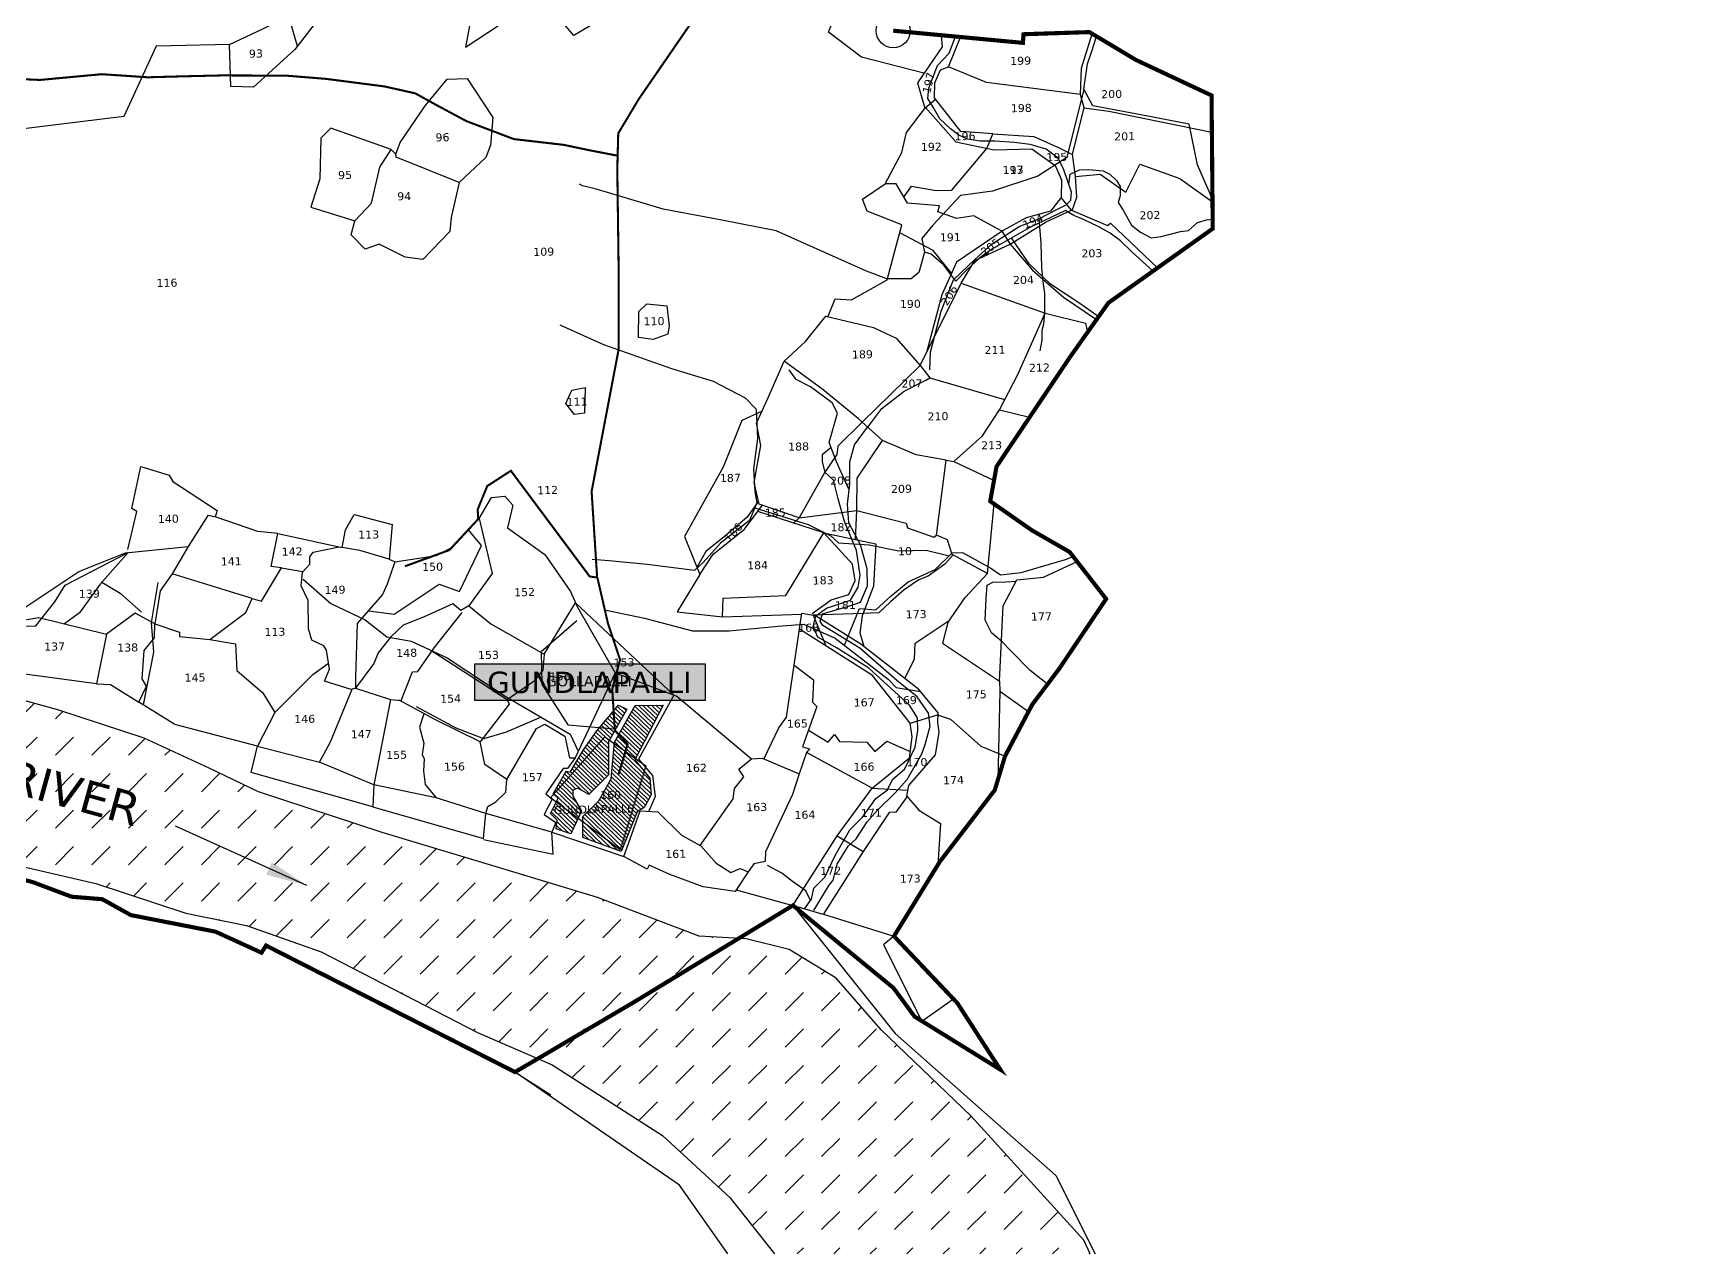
# Model space of a CAD drawing. Header units: inches. Extents: x 376334 to 382331, y 1846108 to 1851516.
# Drawn here: x 378336 to 382331, y 1846108 to 1849067 of the extents above; entities that cross this region are included whole.
import ezdxf

# ---------------------------------------------------------------- set-up
doc = ezdxf.new("R2010")
doc.units = ezdxf.units.IN
doc.header["$MEASUREMENT"] = 0
for name, color, linetype in [('BND', 6, 'Continuous'), ('NALA', 4, 'Continuous'), ('ROAD', 1, 'Continuous'), ('ROADS', 50, 'Continuous'), ('SY.AREA', 7, 'Continuous'), ('TEXT', 7, 'Continuous'), ('VILLAGE AREA', 1, 'Continuous')]:
    doc.layers.add(name, color=color, linetype=linetype)
doc.styles.get("Standard").update_dxf_attribs({"font": 'verdana.ttf'})
doc.dimstyles.get("Standard").update_dxf_attribs({"dimtxt": 0.18, "dimasz": 0.18, "dimexe": 0.18, "dimexo": 0.0625, "dimgap": 0.09, "dimtad": 0, "dimtih": 1, "dimtoh": 1, "dimdec": 4, "dimzin": 0, "dimdsep": 46, "dimtxsty": 'Standard', "dimcen": 0.09, "dimadec": 0, "dimazin": 0, "dimtfac": 1, "dimtdec": 4, "dimtofl": 0, "dimtmove": 0, "dimatfit": 3, "dimfxl": 1, "dimtolj": 1, "dimtzin": 0, "dimarcsym": 0})

msp = doc.modelspace()

# ---------------------------------------------------------------- hatches: boundary and pattern name
h = msp.add_hatch()
h.set_pattern_fill('DASH', color=4, scale=500, angle=45)
h.paths.add_polyline_path([(380024.5, 1846245.1), (380132.3, 1846108.4), (380896.9, 1846108.4), (380881.7, 1846142.1), (380609.3, 1846442.2), (380390.8, 1846651.7), (380281.8, 1846776.7), (380168.3, 1846846.2), (380063.9, 1846871.7), (380045.5, 1846872.8), (379796.1, 1846720.9), (379559.4, 1846581.7), (379594, 1846566.8), (379861.6, 1846395.3)])
h.paths.add_polyline_path([(379796.1, 1846720.9), (380045.5, 1846872.8), (379950.4, 1846878.6), (379704.1, 1846971.8), (379507.1, 1847032), (379182.5, 1847129.2), (378882.2, 1847227.8), (378763.4, 1847285.7), (378605.5, 1847358), (378396.6, 1847426.4), (378228.5, 1847472.7), (378090.9, 1847507.4), (377969.2, 1847532), (377732.5, 1847550.2), (377636.5, 1847552.4), (377526.7, 1847538.7), (377490.1, 1847513.6), (377437.5, 1847506.8), (377378.1, 1847511.3), (377263.7, 1847522.7), (377256.3, 1847521.5), (377187, 1847343.3), (377004.8, 1846862.9), (377193.7, 1846997.7), (377346.3, 1847086.8), (377459.5, 1847142.5), (377543.2, 1847175), (377659.5, 1847195.2), (377800.6, 1847190.5), (377901.4, 1847168.9), (378061.1, 1847130.1), (378219.3, 1847068.2), (378488.3, 1847005.6), (378706.8, 1846933.8), (378853.6, 1846904.2), (379034.7, 1846840.3), (379412.9, 1846644.8), (379559.4, 1846581.7)])
h.paths.add_polyline_path([(377187, 1847343.3), (377256.3, 1847521.5), (377211.1, 1847513.6), (377158.6, 1847502.2), (377071.7, 1847483.9), (376993.9, 1847458.8), (376888.7, 1847413.1), (376822.4, 1847374.3), (376710, 1847298.5), (376680.3, 1847261.9), (376641.4, 1847220.8), (376588.8, 1847198), (376416.8, 1847133.7), (376338.7, 1847121.7), (376338.7, 1846510.9), (376382.2, 1846548.7), (376544.5, 1846617.3), (376756.8, 1846710.8), (376931.6, 1846810.6), (377004.8, 1846862.9)])
h.paths.add_polyline_path([(377733.5, 1847354.7), (378638.9, 1847105.2), (378672, 1847225.1), (377766.5, 1847474.6)], flags=24)
h = msp.add_hatch(color=2)
h.dxf.hatch_style = 1
h.paths.add_polyline_path([(379406.9, 1847538.5), (379964.8, 1847538.5), (379964.8, 1847449.6), (379406.9, 1847449.6)])
at = {"layer": 'VILLAGE AREA'}
h = msp.add_hatch(dxfattribs=at)
h.set_pattern_fill('ANSI31', color=256, scale=2.326328, angle=91.1904, style=0)
h.set_pattern_definition([(136.190415, (358155.547, 1836208.331), (-5.1131236, -5.3301309), [])])
h.paths.add_polyline_path([(379730.1, 1847349), (379774.7, 1847428.5), (379754.8, 1847437.9), (379702.1, 1847375.9), (379669.6, 1847330.1), (379637.3, 1847275.4), (379627.5, 1847278.2), (379596.2, 1847223.5), (379608.2, 1847213), (379590.3, 1847175.3), (379606.3, 1847159), (379603.8, 1847138.3), (379639.5, 1847126.3), (379664.8, 1847180.8), (379644.4, 1847217.7), (379644.1, 1847232.4), (379655.8, 1847236.6), (379682.7, 1847221.4), (379730.8, 1847269.5)])
h.paths.add_polyline_path([(379830.2, 1847260.8), (379793.9, 1847305.2), (379862.9, 1847438.2), (379795.1, 1847436.8), (379744.9, 1847348.3), (379736.9, 1847259.8), (379706.6, 1847206.2), (379668.1, 1847168.1), (379668.1, 1847117), (379761.2, 1847083.6), (379799.5, 1847179.7), (379817, 1847189.8), (379834, 1847220.6)])
h.paths.add_polyline_path([(379593.2, 1847168.5), (379800.3, 1847172.8), (379799.7, 1847202.9), (379592.6, 1847198.6)], flags=9)
h.paths.add_polyline_path([(379705.3, 1847204.9), (379760.4, 1847206.1), (379759.8, 1847235.8), (379704.7, 1847234.6)], flags=24)

# ---------------------------------------------------------------- linework, layer by layer
at = {"const_width": 0.285}
msp.add_lwpolyline([(376338.7, 1851513.8), (382330.9, 1851513.8), (382330.9, 1846108.4), (376338.7, 1846108.4)], close=True, dxfattribs=at)
at = {"color": 6}
msp.add_lwpolyline([(379654, 1847642), (379567, 1847567), (379569, 1847489), (379632, 1847390), (379746, 1847381)], dxfattribs=at)
at = {"color": 2}
msp.add_lwpolyline([(379406.9, 1847538.5), (379964.8, 1847538.5), (379964.8, 1847449.6), (379406.9, 1847449.6)], close=True, dxfattribs=at)
at = {"color": 4}
for points in [[(380896.9, 1846108.4), (380881.7, 1846142.1), (380609.3, 1846442.2), (380390.8, 1846651.7), (380281.8, 1846776.7), (380168.3, 1846846.2), (380063.9, 1846871.7), (379950.4, 1846878.6), (379704.1, 1846971.8), (379507.1, 1847032), (379182.5, 1847129.2), (378882.2, 1847227.8), (378763.4, 1847285.7), (378605.5, 1847358), (378396.6, 1847426.4), (378228.5, 1847472.7)], [(376338.7, 1846510.9), (376382.2, 1846548.7), (376544.5, 1846617.3), (376756.8, 1846710.8), (376931.6, 1846810.6), (377193.7, 1846997.7), (377346.3, 1847086.8), (377459.5, 1847142.5), (377543.2, 1847175), (377659.5, 1847195.2), (377800.6, 1847190.5), (377901.4, 1847168.9), (378061.1, 1847130.1), (378219.3, 1847068.2), (378488.3, 1847005.6), (378706.8, 1846933.8), (378853.6, 1846904.2), (379034.7, 1846840.3), (379412.9, 1846644.8), (379594, 1846566.8), (379861.6, 1846395.3), (380024.5, 1846245.1), (380132.3, 1846108.4)], [(380177.2, 1846952.9), (380424.9, 1846642.9), (380814.1, 1846298.1), (380909.5, 1846108.4)], [(380019.1, 1846108.4), (379902.6, 1846274.7), (379504, 1846549.1)]]:
    msp.add_lwpolyline(points, dxfattribs=at)
at = {"color": 5}
msp.add_lwpolyline([(379758.9, 1847087.4), (379590.2, 1847213.2), (379721.7, 1847361.2), (379821.1, 1847290.7), (379758.9, 1847087.4)], dxfattribs=at)
msp.add_circle((380420.1, 1849072.1), 41.4, dxfattribs=at)
at = {"layer": 'BND', "lineweight": 30, "const_width": 10}
msp.add_lwpolyline([(380420.1, 1849072.1), (380734.4, 1849042.6), (380735.8, 1849063.5), (380895.4, 1849068.7), (381009, 1849000.8), (381191.3, 1848915.3), (381194.2, 1848592.5), (380941.6, 1848412.9), (380847.4, 1848279.9), (380670.4, 1848016.1), (380655.1, 1847932.2), (380755.4, 1847862.1), (380847.7, 1847809), (380935.9, 1847695.4), (380823.4, 1847527.9), (380756.8, 1847439.2), (380691, 1847314.4), (380666.1, 1847232.2), (380532.8, 1847058.5), (380422, 1846878.3), (380575.5, 1846716.2), (380679.6, 1846555.1), (380471.7, 1846683.7), (380420.8, 1846752.9), (380177.2, 1846952.9), (379796.1, 1846720.9), (379504, 1846549.1), (378900.8, 1846855.6), (378889.8, 1846838.3), (378778.5, 1846889.2), (378573.3, 1846929.4), (378504.1, 1846967.9), (378429.8, 1846973.9), (378334, 1847009.9), (378110.5, 1847066)], dxfattribs=at)
at = {"layer": 'BND'}
msp.add_lwpolyline([(379504, 1846549.1), (379590.9, 1846494.1)], dxfattribs=at)
at = {"layer": 'NALA'}
for points in [[(380509.2, 1848250.7), (380510.4, 1848293), (380536.7, 1848392.5), (380566.3, 1848468.5), (380617.9, 1848518.1), (380660.2, 1848555.4), (380725.1, 1848597.6), (380773.2, 1848616.6), (380818.5, 1848639.7), (380839, 1848650.5), (380850.6, 1848661.8), (380852.3, 1848680.5), (380833.8, 1848734.8), (380820.1, 1848763.6), (380790.5, 1848784.8), (380751.5, 1848796.5), (380713.3, 1848801.2), (380666.8, 1848804.4), (380630.8, 1848804.3), (380600.2, 1848809.2), (380579.2, 1848819.2), (380558.8, 1848834.7), (380532.7, 1848858.4), (380516.9, 1848887.1), (380504, 1848907.6), (380506.2, 1848932.6), (380527.8, 1848987.4), (380555.5, 1849017.7), (380570.8, 1849057.9)], [(380845.6, 1848700.2), (380849, 1848724.8), (380871.6, 1848735), (380893.7, 1848736.1), (380929.1, 1848732.7), (380944.5, 1848724.7), (380960.8, 1848709.2), (380970.1, 1848694.8), (380969.9, 1848672), (380965.4, 1848656), (380977.5, 1848637.5), (380997, 1848600.6), (381018.8, 1848583.7), (381044.7, 1848570.4), (381069.6, 1848573.7), (381115.8, 1848585.7), (381135.1, 1848588.2), (381157.6, 1848607.4), (381178.9, 1848614), (381194, 1848615.7)], [(380772.5, 1848616.3), (380778, 1848557.5), (380779.3, 1848498.1), (380783.4, 1848457.7), (380786.4, 1848435.4), (380786.4, 1848391.6), (380783.8, 1848361), (380779.9, 1848346.1), (380780.4, 1848322.1), (380775.2, 1848296.4)], [(380313.7, 1847959.4), (380282.7, 1848027.6), (380265, 1848074.5), (380285.2, 1848145.8), (380271.9, 1848170.1), (380219.8, 1848209.4), (380185, 1848227.4), (380167.7, 1848250.7)], [(380227.9, 1846940.3), (380244.9, 1846968.7), (380265.2, 1847001.8), (380274.9, 1847013.7), (380284.1, 1847052.5), (380311.2, 1847096.3), (380330.5, 1847114), (380357.2, 1847155.1), (380381.9, 1847183.9), (380426, 1847226.8), (380453.6, 1847257.8), (380489.3, 1847320.2), (380497.6, 1847342.8), (380509.9, 1847387.4), (380505.3, 1847418.8), (380477.8, 1847458.6), (380428.7, 1847497.9), (380339.4, 1847575.8), (380249.6, 1847631), (380243.5, 1847641.7), (380249, 1847659.6), (380309.7, 1847677.2), (380341, 1847687.7), (380358, 1847727.4), (380357.1, 1847768.7), (380341.1, 1847826.5), (380312.4, 1847880), (380309.5, 1847925.3), (380315.4, 1847973.6), (380315.3, 1848027.8), (380326.3, 1848069), (380358.2, 1848111.6)], [(380269.5, 1848062.6), (380247.9, 1848044.6), (380248.3, 1848027.9), (380254.3, 1848002.6)], [(380205.1, 1846944.5), (380221.9, 1846968), (380228.2, 1846994.7), (380254.3, 1847020.9), (380280.7, 1847075.6), (380314.9, 1847136.3), (380345.8, 1847166.5), (380378.4, 1847211.5), (380406.5, 1847232.8), (380418.8, 1847257.6), (380447.9, 1847283.8), (380473.5, 1847336.1), (380479.6, 1847376.6), (380479, 1847407.1), (380459.6, 1847438.2), (380361.1, 1847527.3), (380284.3, 1847575.9), (380237.4, 1847602.5), (380226, 1847628.8), (380232.4, 1847654.6), (380258.6, 1847672.8), (380316.3, 1847692.7), (380335.4, 1847723.6), (380339.7, 1847753.3), (380331.5, 1847813.1), (380302.3, 1847883), (380286.4, 1847937.8), (380275.6, 1847982.9), (380254.3, 1848002.6)], [(378603.9, 1847438.5), (378629.3, 1847566.7), (378623.1, 1847638.2), (378639.8, 1847735.2)], [(380793.8, 1847488.5), (380751.8, 1847521.6), (380705.5, 1847568.9), (380684.3, 1847591.1), (380658.2, 1847613.2), (380642.8, 1847644.3), (380645.7, 1847696.6), (380648, 1847729.1), (380661.6, 1847736.3), (380693.1, 1847736.9), (380718.3, 1847738.6)], [(380219.6, 1846964.8), (380208.8, 1846987.9), (380175.8, 1847010.7), (380150, 1847031), (380115.3, 1847049.2)]]:
    msp.add_lwpolyline(points, dxfattribs=at)
at = {"layer": 'ROAD'}
for points in [[(379752.7, 1849123.8), (379646.4, 1849060.6), (379598.2, 1849116.8), (379575.7, 1849139.8), (379550.6, 1849219.9), (379519.1, 1849320.5), (379501.2, 1849408.1), (379471.9, 1849473.5), (379440.8, 1849557.9), (379399.5, 1849694.5), (379382.6, 1849802.7), (379344.3, 1849950), (379330.6, 1849974.7), (379325.6, 1850005.4), (379292.7, 1850101.5), (379246.1, 1850290.8), (379223.8, 1850375.4), (379177.9, 1850465.4), (379109.6, 1850571), (379073, 1850639.2), (378971, 1850878.4), (378936.7, 1850974.5), (378914.4, 1851059.2)], [(381193.6, 1848664.1), (381157.1, 1848747.2), (381136.7, 1848845.9), (381020.3, 1848867.9), (380903.9, 1848889.9), (380881.7, 1848930.6), (380891.1, 1848991.7), (380901.1, 1849022.4), (380912.9, 1849058.2)], [(380881.7, 1848930.6), (380840.8, 1848765.1), (380770.1, 1848719.4), (380660.9, 1848683.6), (380583.3, 1848672.8), (380516.2, 1848601.3), (380489.4, 1848568.7), (380496.2, 1848535.3), (380481.9, 1848486.2), (380463.9, 1848470.6), (380404.4, 1848470.9), (380355.2, 1848489.7), (380136.9, 1848587.1), (380005.1, 1848613.3), (379862.7, 1848639.3), (379744.4, 1848675), (379698.3, 1848689.2), (379667.7, 1848696.2), (379659.8, 1848700.4)], [(381049.6, 1848489.7), (380999.4, 1848535.4), (380970.9, 1848562.7), (380945.3, 1848581.7), (380916.5, 1848597.6), (380881.1, 1848614.4), (380857.7, 1848624.2), (380837.3, 1848636.7), (380751.4, 1848595.2), (380660.3, 1848543.8), (380629.8, 1848522), (380597.4, 1848492), (380571.6, 1848465.5), (380542.4, 1848504), (380511.9, 1848530.7), (380496.2, 1848535.3)], [(380913.3, 1848382.2), (380871.9, 1848411.4), (380801.5, 1848457.9), (380749.7, 1848507.6), (380718.1, 1848553), (380706.7, 1848570)], [(379612.3, 1848359.6), (379718.4, 1848311.6), (379882.9, 1848254), (379984.2, 1848222.6), (380061.4, 1848183), (380088, 1848155.3), (380091.1, 1848083.7), (380081.9, 1848010.3), (380084.6, 1847955.5), (380089.7, 1847928.2), (380072.3, 1847885.1), (380001.7, 1847830.3), (379960, 1847783.7), (379938.6, 1847764.3), (379823.9, 1847778.7), (379732.2, 1847787.4), (379690.7, 1847791.1)], [(380084.7, 1847915.8), (380214.3, 1847875.6), (380269.2, 1847848.5), (380287.4, 1847831.2), (380361.7, 1847826.4), (380434.1, 1847812.3), (380499.9, 1847813.6), (380555.6, 1847800)], [(378257.2, 1847628.1), (378343.2, 1847629.9), (378389, 1847688.2), (378414.1, 1847728.6), (378567.1, 1847807.9)], [(378567.1, 1847807.9), (378498.9, 1847731.5), (378448.7, 1847661.7), (378412.4, 1847635)], [(380302, 1847583), (380338.6, 1847672.2), (380377.9, 1847669.2), (380415.5, 1847702.5), (380456, 1847736.8), (380521.4, 1847766.9), (380562.7, 1847807), (380587.6, 1847807.5), (380656.4, 1847769.7), (380679.7, 1847753.9), (380730.3, 1847759.7), (380798.9, 1847779.3), (380837.9, 1847790.7), (380855.9, 1847798.4)], [(378503.3, 1847736.4), (378547.6, 1847709.6), (378599, 1847663.6)], [(378990.9, 1847743), (379058.1, 1847684.3), (379141.2, 1847644.9), (379193.4, 1847603.5), (379252.3, 1847593), (379339.8, 1847552.3), (379479.7, 1847459.8), (379637.2, 1847367.8), (379656.9, 1847326.5)], [(379724.5, 1847668.5), (379817.4, 1847648.9), (379934.1, 1847617.8), (380022.6, 1847618.1), (380141.3, 1847629.8), (380203.8, 1847634.1), (380279.3, 1847600.6), (380408, 1847501.1), (380427.4, 1847480.8), (380485.9, 1847470.9)], [(379567.3, 1847408.6), (379482.6, 1847372.7), (379428, 1847356.5), (379361.4, 1847382.6), (379265.5, 1847434.1)]]:
    msp.add_lwpolyline(points, dxfattribs=at)
at = {"layer": 'ROADS', "color": 40, "const_width": 5}
for points in [[(379941.6, 1849106.9), (379803.8, 1848906.5), (379754, 1848823.3), (379751.7, 1848737.3), (379755.3, 1848471), (379754.8, 1848299.1), (379689.5, 1847955.8), (379702.9, 1847747.2), (379684.8, 1847749.8), (379493.9, 1848005.9), (379436.6, 1847968.8), (379413.6, 1847912.3), (379414.6, 1847888.6), (379345.2, 1847813.9), (379237.4, 1847774.5)], [(378253.9, 1848957), (378353.2, 1848952.8), (378502.9, 1848966.7), (378614, 1848959.2), (378706.3, 1848961.7), (378793.2, 1848963.7), (378949.6, 1848963.2), (379046.8, 1848955.3), (379187.3, 1848937.1), (379262, 1848920.4), (379312, 1848892.8), (379385.8, 1848853.2), (379501.1, 1848809.5), (379622.6, 1848795.4), (379682.9, 1848782.7), (379751.4, 1848769.4)], [(379703.4, 1847747.4), (379728.9, 1847636.8), (379758.4, 1847548.2), (379739.5, 1847476.9), (379745.8, 1847376.9), (379776.7, 1847343.4), (379755, 1847270.9)]]:
    msp.add_lwpolyline(points, dxfattribs=at)
at = {"layer": 'SY.AREA'}
for points in [[(379094.2, 1849254.4), (379033.7, 1849108.5), (378970.3, 1849026.9), (378870.7, 1848935.6), (378815.9, 1848936.5), (378812.4, 1849038.5), (378892.8, 1849076.7), (378955.1, 1849107.1), (378976.6, 1849035.1)], [(380494.6, 1848969.1), (380343.4, 1849008.2), (380263.7, 1849068.5), (380274, 1849094), (380293.5, 1849087.2), (380308.8, 1849278), (380438.9, 1849267.6)], [(379241.7, 1849193.2), (379406.6, 1849153.2), (379384.1, 1849031.9), (379466.4, 1849086.3), (379466.5, 1849150.2), (379406.6, 1849153.2)], [(380446.1, 1848668.6), (380464.6, 1848695.5), (380523.9, 1848684.7), (380562.5, 1848685.5), (380646.8, 1848786.8), (380661.1, 1848822.6), (380583.7, 1848828.2), (380520.4, 1848909.4), (380520.9, 1848945.6), (380534.7, 1848977.2), (380553.9, 1848984.9), (380583, 1849056.8)], [(380536.7, 1849061.1), (380538.4, 1849032.8), (380478.6, 1848945.9), (380496.8, 1848884.1)], [(380873.6, 1848917.5), (380876.3, 1848981.3), (380902.1, 1849064.7)], [(378812.4, 1849038.5), (378634.3, 1849034.5), (378556, 1848863.9), (378287.2, 1848831), (378141, 1848881.4), (377944.1, 1848967.6)], [(380882.4, 1848885.1), (380873.6, 1848917.5), (380646.3, 1848946.8), (380553.9, 1848984.9)], [(379203.6, 1848784.2), (379215, 1848773.3), (379225.5, 1848801.3), (379286, 1848890.4), (379339.2, 1848954.9), (379388.1, 1848955.9), (379450.2, 1848861.6), (379444.9, 1848794.8), (379433.3, 1848764.5), (379368.9, 1848704.3), (379216.3, 1848765.6), (379215, 1848773.3)], [(380262.3, 1848380.7), (380279.5, 1848422.5), (380319.4, 1848419.7), (380405.3, 1848468.5), (380441.1, 1848601.9), (380357.2, 1848635.1), (380345.7, 1848663.8), (380400.4, 1848701.2), (380441.1, 1848776.8), (380452.2, 1848825.7), (380498.1, 1848885.7), (380572.2, 1848802.8), (380664.3, 1848783.1), (380756, 1848786.2), (380812.3, 1848745.1), (380827.5, 1848710.5), (380827.2, 1848668.3), (380801.3, 1848635.2), (380742.6, 1848618.3), (380686.5, 1848588.2), (380573.4, 1848511.1), (380537.7, 1848432), (380501, 1848292.3)], [(380496.8, 1848884.1), (380522.6, 1848906.6)], [(380861.4, 1848718.6), (380854.3, 1848773.3), (380882.4, 1848885.1), (380942.5, 1848877.5), (381192.1, 1848826.4)], [(380661.1, 1848822.6), (380760.5, 1848815.4), (380821.8, 1848788.5), (380854.4, 1848772.5)], [(380853.7, 1848636.7), (380864.6, 1848669.1), (380861.4, 1848718.6), (380921.3, 1848724.3), (380983.7, 1848680.5), (381017.8, 1848748.5), (381114.1, 1848714.3), (381193.6, 1848657.5)], [(379368.9, 1848704.3), (379349.5, 1848619.4), (379345.7, 1848585.9), (379280.4, 1848517.9), (379238, 1848523.6), (379175, 1848554.6), (379140.8, 1848542.8), (379106.7, 1848577.6), (379116, 1848611.2)], [(380683.6, 1848586.2), (380615.7, 1848623.9), (380573.6, 1848617), (380528.6, 1848633), (380532, 1848647.5), (380454.6, 1848654.3), (380427.1, 1848700.8), (380400.4, 1848701.2)], [(380851.8, 1848637.5), (380827.2, 1848668.3)], [(380703.2, 1848554.5), (380790.9, 1848608.8), (380851.8, 1848637.5), (380939.2, 1848600.1), (380946.5, 1848605.4), (381060.1, 1848497.2)], [(380561.6, 1848484.9), (380517.3, 1848539.4), (380435.8, 1848582.1)], [(380683.6, 1848586.2), (380703.2, 1848554.5)], [(380585, 1848460.8), (380618.1, 1848515), (380703.2, 1848554.5), (380757.8, 1848492), (380832.5, 1848426.2), (380912.8, 1848372.2)], [(380485.5, 1848261.2), (380585, 1848460.8), (380788.6, 1848387.7)], [(380548.6, 1848031.5), (380475.9, 1848044.9), (380394.3, 1848079.3), (380335.3, 1848132.4), (380250.6, 1848201.7), (380155.8, 1848271.2), (380207.9, 1848319.3), (380257.3, 1848380.6), (380372.6, 1848352.9), (380427.4, 1848327.5), (380485.5, 1848261.2), (380345.1, 1848123.5), (380285.6, 1848065.3), (380283.6, 1848045.4), (380254.3, 1848002.6), (380192.7, 1847891.6), (380095.4, 1847924.6), (380083.5, 1847977.4), (380099.7, 1848066.9), (380088.9, 1848121), (380115.5, 1848179.4), (380155.8, 1848271.2)], [(380677.6, 1848153.9), (380721.7, 1848239.3), (380788.6, 1848387.7), (380885.6, 1848363.2), (380890.5, 1848340.8)], [(380485.5, 1848261.2), (380508.9, 1848231.4), (380690.1, 1848178.2)], [(380358.3, 1848111.7), (380392.4, 1848157), (380446.7, 1848198.5), (380499.4, 1848225.2), (380508.9, 1848231.4)], [(380102.3, 1848150.3), (380053.8, 1848127.8), (380007.9, 1848014.7), (379914.6, 1847847), (379951.5, 1847754.9), (379984.2, 1847803.8), (380060.2, 1847864.5), (380103, 1847922)], [(380566.7, 1848028.2), (380636.7, 1848090.4), (380677.6, 1848153.9), (380750.6, 1848135.5)], [(380328.9, 1847839.2), (380332, 1847909.9), (380332.8, 1847988.3), (380394.3, 1848079.3)], [(378565.7, 1847815), (378587.9, 1847907.4), (378575.3, 1847914.3), (378597.2, 1848016.4), (378666.4, 1847995.6), (378674.8, 1847979.7), (378782.5, 1847909.6), (378777.9, 1847893.7)], [(380648.4, 1847756.8), (380563, 1847802.7), (380551.4, 1847838.6), (380524.6, 1847850.1), (380548.6, 1848031.5), (380566.7, 1848028.2), (380664.3, 1847982.7)], [(379417.4, 1847890.3), (379447.3, 1847941.3), (379479.3, 1847944.4), (379498.7, 1847922.3), (379485.6, 1847867.5), (379575.9, 1847803), (379638.2, 1847713.1), (379655.6, 1847675.6), (379746.6, 1847516.4), (379896.2, 1847459.5), (380077.1, 1847307.7)], [(380093.8, 1847931.9), (380065.7, 1847892.3), (380011.1, 1847846.6), (379966, 1847810.7), (379944.6, 1847771.9)], [(380551.7, 1847636.4), (380594.1, 1847699), (380648.4, 1847756.8), (380664.4, 1847925.7)], [(378867.1, 1847696.7), (378889.9, 1847690.2), (378938.3, 1847770.6), (378913.2, 1847773.7), (378929.4, 1847854.3), (378881.1, 1847858.7), (378780.3, 1847893.2), (378759.7, 1847897.2), (378711.8, 1847822.8)], [(378929.4, 1847854.3), (379084.9, 1847819.9), (379093, 1847862.9), (379114.5, 1847900), (379206.1, 1847876), (379198.9, 1847792), (379127.9, 1847812.8), (379084.9, 1847819.9)], [(379212.5, 1847785.1), (379313.9, 1847800.7), (379347.5, 1847818.4), (379417.4, 1847890.3), (379448.8, 1847757.1), (379392.4, 1847678.3), (379373, 1847667.2), (379353, 1847683.8), (379284, 1847652), (379232.6, 1847632.2), (379202.8, 1847603.9), (379172.4, 1847565.2), (379162.2, 1847539.1), (379117.9, 1847479.5), (379202.5, 1847451.6), (379162.1, 1847244.6), (379030.6, 1847299.9), (379057.2, 1847349.5), (379109.6, 1847476.6)], [(380006.7, 1847652.3), (380008.2, 1847697), (380160.1, 1847703.8), (380252.3, 1847855.2), (380091.9, 1847907.1)], [(380192.7, 1847891.6), (380178.5, 1847879)], [(380192.7, 1847891.6), (380332, 1847909.9), (380451.9, 1847879.3), (380454.7, 1847867.7), (380518.4, 1847844.9), (380524.6, 1847850.1)], [(379148.7, 1847666.9), (379211.4, 1847658.1), (379320.1, 1847731.4), (379369.1, 1847713.5), (379422.5, 1847824.7), (379391, 1847863.1)], [(380223.5, 1847660), (380270.2, 1847693.4), (380312.4, 1847706), (380328.3, 1847740.4), (380321.7, 1847779.3), (380252.3, 1847855.2)], [(380252.3, 1847855.2), (380378.4, 1847828.9), (380372, 1847726.2), (380344.6, 1847654.5), (380339.4, 1847613.4), (380348.6, 1847581.2)], [(378273.2, 1847645.4), (378446.9, 1847762), (378560.3, 1847807.2), (378711.8, 1847822.8), (378673, 1847756), (378644.3, 1847715.2), (378631.6, 1847635.4)], [(379198.9, 1847792), (379212.5, 1847785.1), (379193.9, 1847731.2), (379182.9, 1847706), (379121.8, 1847636), (379117.3, 1847506.5), (379117.9, 1847479.5), (379107.2, 1847475.7), (379042.5, 1847495.8), (379054.4, 1847525.5), (379047.2, 1847570.9), (379040.7, 1847581.4), (379011.9, 1847595.1), (379003.3, 1847622.6), (379002.7, 1847691.3), (378985.9, 1847727.5), (378988.8, 1847760.6), (379007.1, 1847779.7), (379006.8, 1847797), (379014.6, 1847808.8), (379077.9, 1847821.5)], [(380564.7, 1847801.7), (380545.5, 1847779.8), (380504.5, 1847750.7), (380482.2, 1847741.9), (380447, 1847717.1), (380413.5, 1847688.1), (380384.9, 1847661.7), (380346.7, 1847660.1), (380226.3, 1847656)], [(378938.3, 1847770.6), (378990.3, 1847762.1)], [(380677.9, 1847495.8), (380686.2, 1847678.9), (380720, 1847741.8), (380783.8, 1847747.9), (380865.6, 1847785.9)], [(378631.6, 1847635.4), (378691.1, 1847614.5), (378691.3, 1847604.7), (378764.7, 1847597.3), (378851.7, 1847662.5), (378867.1, 1847696.7), (378673, 1847756)], [(379951.5, 1847754.9), (379896.6, 1847664.5), (380006.7, 1847652.3), (380198.3, 1847658.2)], [(379574.4, 1847561.9), (379650.8, 1847685.9)], [(379650.8, 1847685.9), (379889, 1847462.3)], [(378132.1, 1847628), (378252.8, 1847618.9), (378293.4, 1847641.1), (378350.4, 1847650.3), (378514.2, 1847609.7), (378489.9, 1847489.7), (378262.4, 1847520.6), (378197.6, 1847545.1), (378129.7, 1847568.1)], [(378489.9, 1847489.7), (378523.9, 1847487.7), (378592.7, 1847445.4), (378611.5, 1847484.2), (378600.4, 1847501.8), (378605.2, 1847570.6), (378630.5, 1847601.4), (378631.6, 1847635.4), (378583.7, 1847661.1), (378514.2, 1847609.7)], [(379202.5, 1847451.6), (379228.4, 1847449.5), (379255.5, 1847518.7), (379268.9, 1847519.9), (379307.9, 1847576.9), (379375.8, 1847662.2)], [(379392.4, 1847678.3), (379445.1, 1847635.1), (379574.4, 1847561.9), (379571.6, 1847522.6), (379550.7, 1847496.3), (379484.7, 1847451.2), (379302.5, 1847569)], [(380106.9, 1847307.5), (380142.8, 1847383.3), (380161.9, 1847408.6), (380198.7, 1847660.6), (380231.9, 1847655.1), (380341.3, 1847586.9), (380478.4, 1847480), (380527.9, 1847419.4), (380527.5, 1847396.2), (380530.7, 1847372.2), (380522.1, 1847317.9), (380457.5, 1847243.4), (380451.9, 1847213.8), (380426.7, 1847178.5), (380410.7, 1847178.2), (380347.4, 1847083.2), (380250.5, 1846930.8), (380177.2, 1846952.9)], [(380226.3, 1847656), (380257, 1847581.6)], [(380461.5, 1847394.2), (380369.7, 1847509.8), (380193.1, 1847622.3)], [(380448.4, 1847503.4), (380471.6, 1847549.4), (380473.2, 1847588), (380552.9, 1847641.5), (380539.6, 1847588.2), (380677.9, 1847495.8), (380678.4, 1847471.7), (380673.3, 1847255.9)], [(378764.7, 1847597.3), (378826.7, 1847586.9), (378829.8, 1847521.7), (378892.9, 1847467.8), (378922.3, 1847419.9), (379014.2, 1847512.2), (379052.1, 1847539.9)], [(380180.3, 1847534.6), (380227.1, 1847499.7), (380224.6, 1847445.2), (380234.7, 1847434.7), (380200.1, 1847336.7), (380217.1, 1847332.6), (380210.1, 1847323.1)], [(379746.6, 1847516.4), (379649.3, 1847310.5)], [(378880.5, 1847338.7), (378680.1, 1847391.4), (378592.7, 1847445.4)], [(379484.7, 1847451.2), (379489.4, 1847440.6), (379419.8, 1847349), (379311.6, 1847402.1), (379223.2, 1847449.9)], [(379889, 1847462.3), (379803.4, 1847307.2), (379837.4, 1847267.6), (379843.2, 1847216.8), (379828.5, 1847181)], [(380678.4, 1847471.7), (380748.2, 1847422.9)], [(378922.3, 1847419.9), (378880.5, 1847338.7)], [(379283.2, 1847417.4), (379272.6, 1847384.4), (379283.2, 1847346.2), (379279.4, 1847318.5), (379284, 1847307.9), (379282, 1847278.4), (379286.3, 1847245.9), (379312.9, 1847213.4), (379162.1, 1847244.6), (379159.7, 1847191.5), (379427.4, 1847115), (379433.3, 1847175.8), (379312.9, 1847213.4)], [(380368.9, 1847236.7), (380459.7, 1847310.3), (380465.8, 1847361.3), (380461.5, 1847394.2), (380527.8, 1847414.3), (380558.7, 1847404.3), (380632.4, 1847338.9), (380691, 1847314.4)], [(379484.3, 1847258), (379555.9, 1847381.7), (379576.2, 1847392), (379625, 1847362.7), (379635.9, 1847310.2), (379649.3, 1847310.5), (379631.1, 1847284.3), (379620.4, 1847284.9), (379578.8, 1847223.4), (379594.3, 1847210.3), (379574.5, 1847173.3), (379602.6, 1847153.4), (379593.2, 1847130), (379433.3, 1847175.8)], [(380214.6, 1847377.8), (380262.4, 1847348.7), (380278.1, 1847366.9), (380290, 1847350.2), (380356.1, 1847348), (380375.4, 1847326.1), (380404.3, 1847350.8), (380461.5, 1847325.8)], [(379159.7, 1847191.5), (378865, 1847274.8), (378880.5, 1847338.7), (379030.6, 1847299.9)], [(379433.3, 1847175.8), (379438.3, 1847192.8), (379457.8, 1847203.9), (379481.4, 1847227.6), (379484.3, 1847258), (379430.9, 1847294.4), (379419.8, 1847349)], [(380040, 1846990.9), (380177.2, 1846952.9), (380284.7, 1847121.7), (380368.9, 1847236.7), (380210.1, 1847323.1), (380192.2, 1847271.7)], [(379952.1, 1847098.3), (380032.3, 1847211.1), (380035.4, 1847236.1), (380058, 1847264.2), (380046.4, 1847283), (380077.1, 1847307.7), (380103, 1847309.2), (380192.2, 1847271.7), (380176.3, 1847221.4), (380110.4, 1847082.7), (380110, 1847059.5), (380082.4, 1847053.5), (380069, 1847034.3)], [(380368.9, 1847236.7), (380455.4, 1847232.3)], [(380452.7, 1847218.3), (380481.8, 1847183.6), (380534.3, 1847151.3), (380528, 1847050.6)], [(379427.5, 1847112.3), (379596.1, 1847077.4), (379593.2, 1847130), (379767.3, 1847071.7), (379807, 1847182.3), (379849.9, 1847179.6), (379907.3, 1847122.8), (379954.3, 1847097), (379990.9, 1847055), (380027.1, 1847032.5), (380049.2, 1847041.9), (380069, 1847034.3), (380037, 1846986.3), (379959.9, 1846998.1), (379878.9, 1847027.6), (379829.3, 1847050.7), (379824.2, 1847040.8), (379767.3, 1847071.7)], [(380284.7, 1847121.7), (380347.4, 1847083.2)], [(380250.9, 1846931.4), (380422, 1846878.3)], [(380422, 1846878.3), (380396.6, 1846857.7), (380489.3, 1846672.8), (380566.1, 1846726.3)]]:
    msp.add_lwpolyline(points, dxfattribs=at)
for points in [[(379057.9, 1848835.6), (379033.9, 1848811.8), (379031.5, 1848712.8), (379009.6, 1848644.5), (379116, 1848611.2), (379156.3, 1848654.3), (379176.7, 1848741.4), (379203.6, 1848784.2)], [(379803.7, 1848391.9), (379823.4, 1848410), (379871.9, 1848405.4), (379877.7, 1848357.2), (379874.1, 1848337), (379838.9, 1848324.2), (379803.4, 1848329.1)], [(379673.7, 1848208), (379672.6, 1848145.2), (379647.7, 1848142.3), (379627, 1848169.2), (379641.7, 1848200.9)]]:
    msp.add_lwpolyline(points, close=True, dxfattribs=at)
at = {"layer": 'VILLAGE AREA'}
for points in [[(379639.5, 1847126.3), (379603.8, 1847138.3), (379606.3, 1847159), (379590.3, 1847175.3), (379608.2, 1847213), (379596.2, 1847223.5), (379627.5, 1847278.2), (379637.3, 1847275.4), (379669.6, 1847330.1), (379702.1, 1847375.9), (379754.8, 1847437.9), (379774.7, 1847428.5), (379730.1, 1847349), (379730.8, 1847269.5), (379682.7, 1847221.4), (379655.8, 1847236.6), (379644.1, 1847232.4), (379644.4, 1847217.7), (379664.8, 1847180.8)], [(379668.1, 1847117), (379668.1, 1847168.1), (379706.6, 1847206.2), (379736.9, 1847259.8), (379744.9, 1847348.3), (379795.1, 1847436.8), (379862.9, 1847438.2), (379793.9, 1847305.2), (379830.2, 1847260.8), (379834, 1847220.6), (379817, 1847189.8), (379799.5, 1847179.7), (379761.2, 1847083.6)]]:
    msp.add_lwpolyline(points, close=True, dxfattribs=at)

# ---------------------------------------------------------------- texts
at = {"color": 6, "insert": (379579, 1847508.7), "char_height": 25, "attachment_point": 1}
msp.add_mtext_dynamic_manual_height_columns('GOLLAPALLI', width=18.026, gutter_width=1, heights=[0], dxfattribs=at)
at = {"layer": 'TEXT'}
for s, height, rotation, p in [('93', 19.39, 1.1904, (378859.5, 1849006.6)), ('199', 19.39, 1.1904, (380703.6, 1848989.1)), ('197', 19.39, 77.6079, (380509.7, 1848919.1)), ('200', 19.39, 1.1904, (380924.1, 1848908.4)), ('198', 19.39, 1.1904, (380705.2, 1848874.5)), ('96', 19.39, 1.1904, (379311.5, 1848803.8)), ('192', 19.39, 1.1904, (380487.2, 1848780.6)), ('196', 19.39, 1.1904, (380569, 1848806.5)), ('201', 19.39, 1.1904, (380955.6, 1848806)), ('195', 19.39, 1.1904, (380791.3, 1848755.9)), ('95', 19.39, 1.1904, (379075.5, 1848712.5)), ('113', 19.39, 1.1904, (380685.4, 1848724.6)), ('197', 19.39, 1.1904, (380685.4, 1848724.6)), ('94', 19.39, 1.1904, (379218.9, 1848661.1)), ('194', 19.39, 23.4209, (380739.3, 1848591.3)), ('202', 19.39, 1.1904, (381016.9, 1848615)), ('191', 19.39, 1.1904, (380533.1, 1848561.4)), ('205', 19.39, 36.7032, (380640.9, 1848525.3)), ('109', 19.39, 1.1904, (379548.4, 1848526.4)), ('203', 19.39, 1.1904, (380876.2, 1848522.6)), ('116', 19.39, 1.1904, (378635.6, 1848451)), ('206', 19.39, 58.891, (380550.8, 1848404.1)), ('204', 19.39, 1.1904, (380710.5, 1848458.3)), ('190', 19.39, 1.1904, (380436.4, 1848399.9)), ('110', 19.39, 1.1904, (379815.5, 1848358.1)), ('189', 19.39, 1.1904, (380320.4, 1848277.7)), ('211', 19.39, 1.1904, (380641.3, 1848288.6)), ('212', 19.39, 1.1904, (380749.2, 1848245.5)), ('207', 19.39, 1.1904, (380440.3, 1848207.2)), ('111', 19.39, 1.1904, (379628.8, 1848163)), ('210', 19.39, 1.1904, (380503.3, 1848127.7)), ('188', 19.39, 1.1904, (380165.6, 1848054.4)), ('213', 19.39, 1.1904, (380633.3, 1848057.7)), ('112', 19.39, 1.1904, (379557.6, 1847948.9)), ('187', 19.39, 1.1904, (380000.5, 1847978.3)), ('208', 19.39, 1.1904, (380267.4, 1847971.9)), ('209', 19.39, 1.1904, (380415, 1847951.9)), ('140', 19.39, 1.1904, (378638.8, 1847879.3)), ('185', 19.39, 1.1904, (380109.3, 1847894.3)), ('113', 19.39, 1.1904, (379124.3, 1847841.2)), ('186', 19.39, 48.0117, (380023, 1847831.2)), ('182', 19.39, 1.1904, (380268.5, 1847859.1)), ('142', 19.39, 1.1904, (378938.9, 1847800.1)), ('10', 19.39, 1.1904, (380431.9, 1847801.1)), ('141', 19.39, 1.1904, (378791.2, 1847776.3)), ('150', 19.39, 1.1904, (379279, 1847763.1)), ('184', 19.39, 1.1904, (380066.3, 1847766.8)), ('149', 19.39, 1.1904, (379042.8, 1847707.4)), ('152', 19.39, 1.1904, (379501.9, 1847701.7)), ('183', 19.39, 1.1904, (380225.2, 1847730.2)), ('139', 19.39, 1.1904, (378447.6, 1847697.9)), ('181', 19.39, 1.1904, (380279, 1847670.2)), ('173', 19.39, 1.1904, (380450.5, 1847648.2)), ('177', 19.39, 1.1904, (380754.1, 1847642.9)), ('113', 19.39, 1.1904, (378897.1, 1847605.4)), ('168', 19.39, 1.1904, (380190.1, 1847615.5)), ('137', 19.39, 1.1904, (378363.4, 1847570)), ('138', 19.39, 1.1904, (378540.4, 1847567.4)), ('148', 19.39, 1.1904, (379216.4, 1847554.4)), ('153', 19.39, 1.1904, (379414.4, 1847549.5)), ('153', 19.39, 1.1904, (379742.9, 1847531.5)), ('145', 19.39, 1.1904, (378703.6, 1847494.7)), ('158', 19.39, 1.1904, (379587.9, 1847497.6)), ('154', 19.39, 1.1904, (379322.7, 1847443.6)), ('167', 19.39, 1.1904, (380324.6, 1847434.6)), ('169', 19.39, 1.1904, (380426.9, 1847439.8)), ('175', 19.39, 1.1904, (380596.1, 1847454)), ('146', 19.39, 1.1904, (378969.2, 1847394.3)), ('165', 19.39, 1.1904, (380162.7, 1847383.2)), ('147', 19.39, 1.1904, (379106.2, 1847357.7)), ('155', 19.39, 1.1904, (379191.9, 1847307.4)), ('156', 19.39, 1.1904, (379332.1, 1847278.9)), ('162', 19.39, 1.1904, (379918.2, 1847275.9)), ('166', 19.39, 1.1904, (380324.2, 1847278.6)), ('170', 19.39, 1.1904, (380452.4, 1847289.7)), ('157', 19.39, 1.1904, (379520.6, 1847253.5)), ('174', 19.39, 1.1904, (380541, 1847246.2)), ('160', 19.39, 1.1904, (379710.2, 1847210.3)), ('GUNDLAPALLE', 19.386, 1.1904, (379598.1, 1847174)), ('163', 19.39, 1.1904, (380064.4, 1847180.9)), ('164', 19.39, 1.1904, (380181, 1847162.3)), ('171', 19.39, 1.1904, (380342.1, 1847166.9)), ('161', 19.39, 1.1904, (379868, 1847067.4)), ('172', 19.39, 1.1904, (380243.6, 1847026.6)), ('173', 19.39, 1.1904, (380436.2, 1847007.6))]:
    msp.add_text(s, height=height, rotation=rotation, dxfattribs=at).set_placement(p)
at = {"layer": 'TEXT', "color": 5}
msp.add_text('GUNDLAPALLI', height=51.893, dxfattribs=at).set_placement((379436.3, 1847467.3))
at = {"layer": 'TEXT', "color": 4}
msp.add_text('KRISHNA RIVER', height=80, rotation=344.5932, dxfattribs=at).set_placement((377759.4, 1847370.6))

# ---------------------------------------------------------------- leaders
at = {"color": 4}
msp.add_leader([(378999.4, 1847001.3), (378681.6, 1847144.6)], dimstyle='Standard', override={"dimasz": 100}, dxfattribs=at)

doc.saveas('drawing.dxf')
